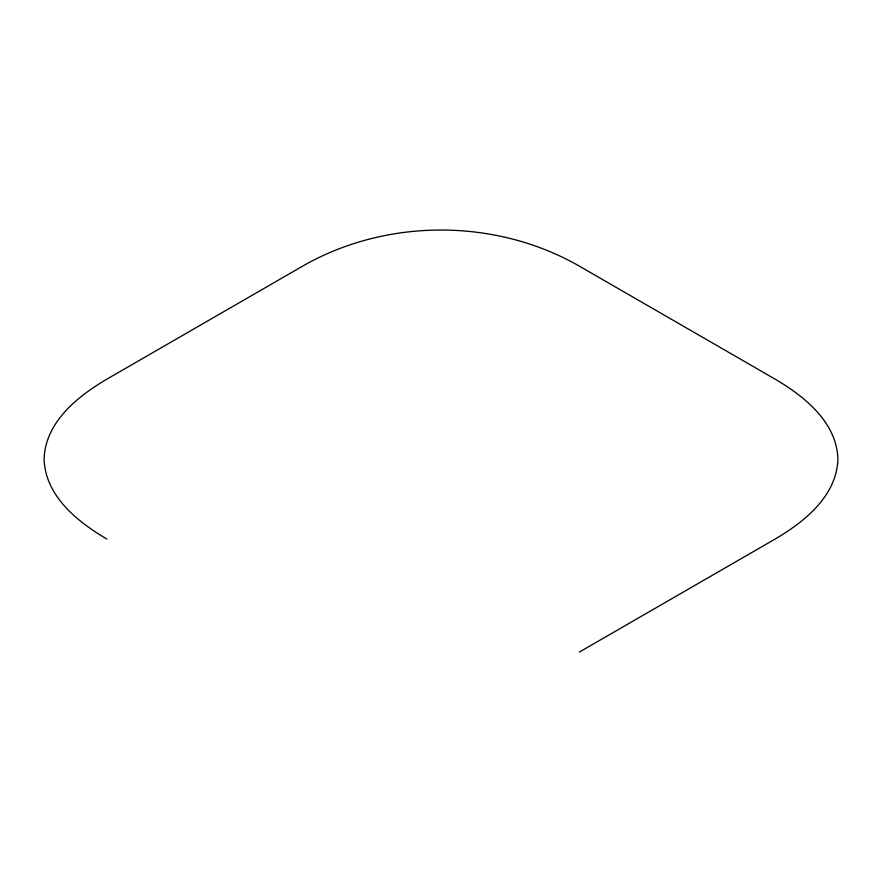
<?xml version="1.0" encoding="UTF-8"?>
<svg xmlns="http://www.w3.org/2000/svg" width="882" height="882" viewBox="0 0 882 882"><rect width="100%" height="100%" fill="white"/><g stroke="black" fill="none" stroke-linecap="round" stroke-linejoin="round"><path stroke-width="1.32" d="M579.419 652.041L775.179 539.023C804.505 521.769 836.709 496.081 837.9 459.103C836.709 422.125 804.505 396.437 775.179 379.183L579.419 266.166C495.563 218.008 386.437 218.008 302.581 266.166L106.821 379.183C77.495 396.437 45.291 422.125 44.1 459.103C45.291 496.081 77.495 521.769 106.821 539.023"/></g></svg>
